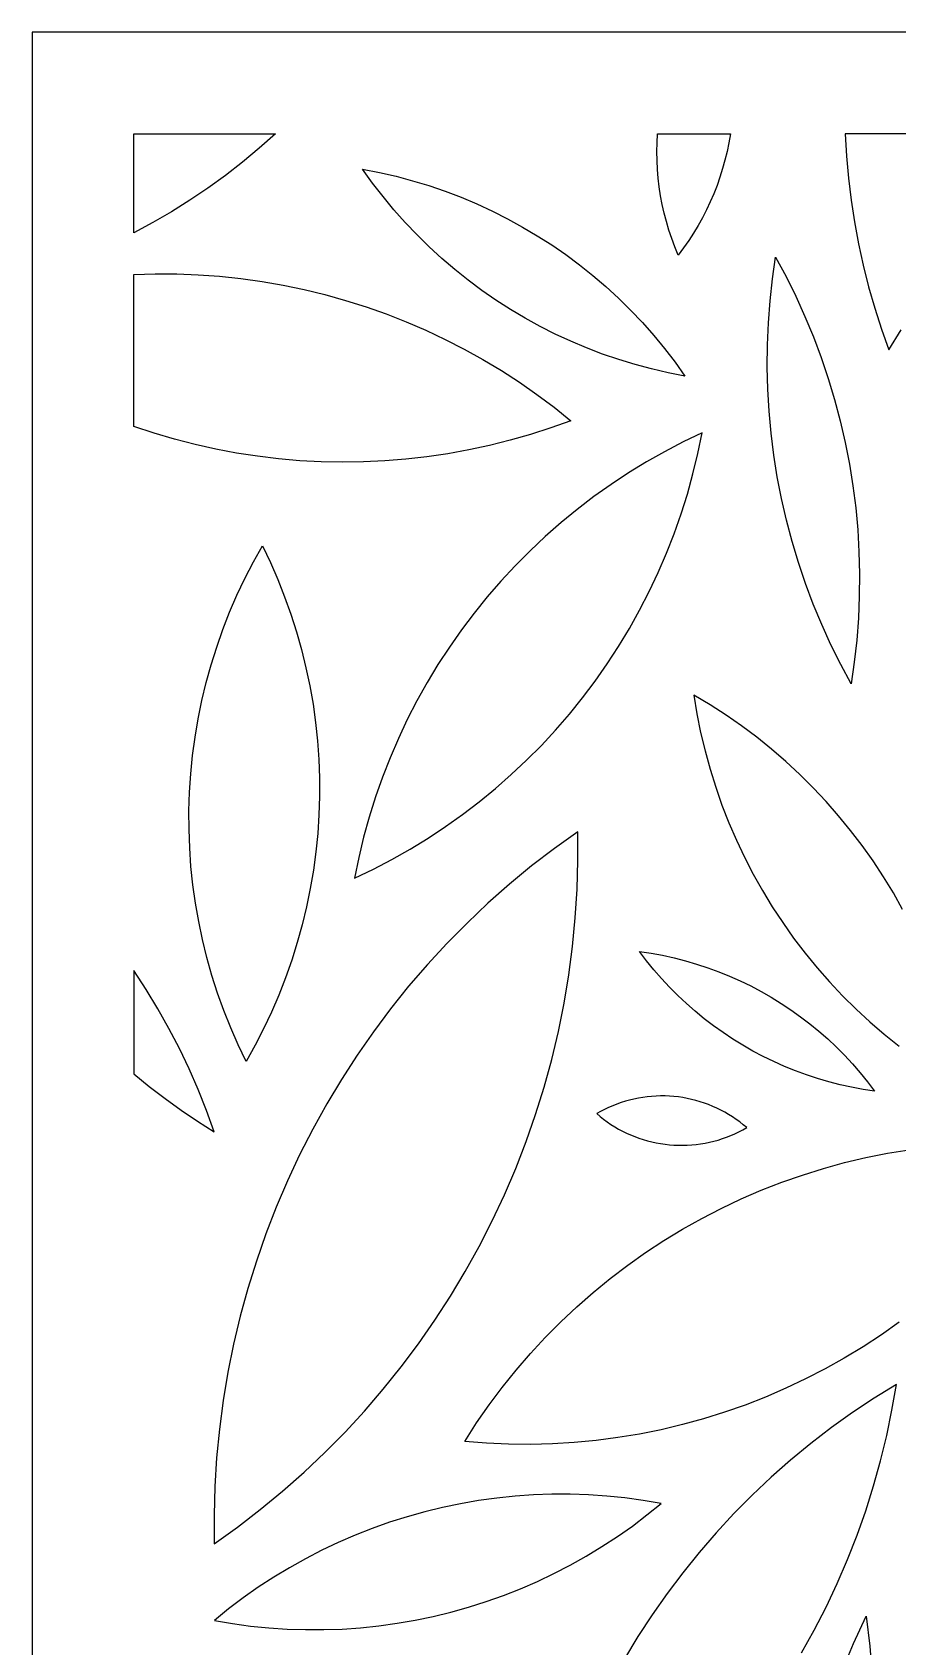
# Model space of a CAD drawing. Header units: millimetres. Extents: x 237 to 916, y 101 to 1525.
# Drawn here: x 237.5 to 407.8, y 1207.8 to 1525.4 of the extents above; entities that cross this region are included whole.
import ezdxf

# ---------------------------------------------------------------- set-up
doc = ezdxf.new("R2010")
doc.units = ezdxf.units.MM
doc.layers.add('Layer 01', color=12, linetype='Continuous', true_color=0xde0000)

msp = doc.modelspace()

# ---------------------------------------------------------------- linework, layer by layer
at = {"layer": 'Layer 01'}
for p, q in [((237.46, 1525.43), (237.46, 101.34)), ((915.65, 1525.43), (237.46, 1525.43)), ((257.46, 1485.96), (257.46, 1505.43)), ((257.46, 1505.43), (285.29, 1505.43)), ((282.11, 1502.61), (278.83, 1499.89)), ((285.29, 1505.43), (282.11, 1502.61)), ((360.38, 1501.95), (360.41, 1503.69)), ((360.41, 1503.69), (360.5, 1505.43)), ((360.5, 1505.43), (374.83, 1505.43)), ((374.53, 1503.71), (374.18, 1502)), ((374.83, 1505.43), (374.53, 1503.71)), ((397.45, 1505.43), (397.69, 1501.08)), ((423.82, 1505.43), (397.45, 1505.43)), ((278.83, 1499.89), (275.46, 1497.28)), ((360.41, 1500.21), (360.38, 1501.95)), ((360.5, 1498.46), (360.41, 1500.21)), ((373.77, 1500.3), (373.31, 1498.61)), ((374.18, 1502), (373.77, 1500.3)), ((397.69, 1501.08), (398.07, 1496.75)), ((275.46, 1497.28), (272.01, 1494.78)), ((304.43, 1495.76), (302.47, 1498.49)), ((302.47, 1498.49), (305.77, 1497.85)), ((305.77, 1497.85), (309.05, 1497.1)), ((309.05, 1497.1), (312.3, 1496.23)), ((312.3, 1496.23), (315.52, 1495.26)), ((360.64, 1496.73), (360.5, 1498.46)), ((360.85, 1495), (360.64, 1496.73)), ((372.78, 1496.94), (372.2, 1495.29)), ((373.31, 1498.61), (372.78, 1496.94)), ((398.07, 1496.75), (398.59, 1492.42)), ((272.01, 1494.78), (268.49, 1492.4)), ((306.48, 1493.1), (304.43, 1495.76)), ((308.62, 1490.5), (306.48, 1493.1)), ((315.52, 1495.26), (318.7, 1494.17)), ((318.7, 1494.17), (321.84, 1492.97)), ((321.84, 1492.97), (324.94, 1491.67)), ((361.11, 1493.28), (360.85, 1495)), ((361.44, 1491.56), (361.11, 1493.28)), ((371.57, 1493.67), (370.88, 1492.06)), ((372.2, 1495.29), (371.57, 1493.67)), ((264.88, 1490.13), (261.2, 1487.98)), ((268.49, 1492.4), (264.88, 1490.13)), ((310.85, 1487.98), (308.62, 1490.5)), ((324.94, 1491.67), (328, 1490.26)), ((328, 1490.26), (331, 1488.74)), ((361.82, 1489.86), (361.44, 1491.56)), ((362.26, 1488.18), (361.82, 1489.86)), ((370.13, 1490.48), (369.33, 1488.93)), ((370.88, 1492.06), (370.13, 1490.48)), ((398.59, 1492.42), (399.25, 1488.12)), ((261.2, 1487.98), (257.46, 1485.96)), ((313.17, 1485.55), (310.85, 1487.98)), ((331, 1488.74), (333.95, 1487.12)), ((333.95, 1487.12), (336.84, 1485.41)), ((362.75, 1486.51), (362.26, 1488.18)), ((363.3, 1484.85), (362.75, 1486.51)), ((368.48, 1487.4), (367.58, 1485.9)), ((369.33, 1488.93), (368.48, 1487.4)), ((399.25, 1488.12), (400.04, 1483.84)), ((315.57, 1483.19), (313.17, 1485.55)), ((336.84, 1485.41), (339.67, 1483.59)), ((339.67, 1483.59), (342.44, 1481.68)), ((363.91, 1483.22), (363.3, 1484.85)), ((366.63, 1484.44), (365.62, 1483)), ((367.58, 1485.9), (366.63, 1484.44)), ((400.04, 1483.84), (400.97, 1479.59)), ((318.05, 1480.91), (315.57, 1483.19)), ((320.6, 1478.73), (318.05, 1480.91)), ((342.44, 1481.68), (345.14, 1479.67)), ((364.57, 1481.61), (363.91, 1483.22)), ((365.62, 1483), (364.57, 1481.61)), ((383.11, 1476.91), (383.73, 1481.21)), ((383.73, 1481.21), (385.78, 1477.38)), ((257.46, 1477.77), (261.67, 1477.89)), ((257.46, 1447.86), (257.46, 1477.77)), ((261.67, 1477.89), (265.89, 1477.88)), ((265.89, 1477.88), (270.1, 1477.72)), ((270.1, 1477.72), (274.3, 1477.42)), ((274.3, 1477.42), (278.5, 1476.98)), ((278.5, 1476.98), (282.67, 1476.4)), ((323.23, 1476.63), (320.6, 1478.73)), ((345.14, 1479.67), (347.77, 1477.57)), ((347.77, 1477.57), (350.32, 1475.39)), ((385.78, 1477.38), (387.71, 1473.49)), ((400.97, 1479.59), (402.04, 1475.36)), ((282.67, 1476.4), (286.83, 1475.68)), ((286.83, 1475.68), (290.95, 1474.82)), ((290.95, 1474.82), (295.05, 1473.82)), ((295.05, 1473.82), (299.11, 1472.68)), ((325.93, 1474.62), (323.23, 1476.63)), ((328.7, 1472.71), (325.93, 1474.62)), ((350.32, 1475.39), (352.8, 1473.11)), ((382.63, 1472.59), (383.11, 1476.91)), ((402.04, 1475.36), (403.24, 1471.18)), ((299.11, 1472.68), (303.13, 1471.41)), ((303.13, 1471.41), (307.11, 1470.01)), ((331.53, 1470.89), (328.7, 1472.71)), ((334.42, 1469.17), (331.53, 1470.89)), ((352.8, 1473.11), (355.2, 1470.75)), ((355.2, 1470.75), (357.52, 1468.31)), ((382.3, 1468.25), (382.63, 1472.59)), ((387.71, 1473.49), (389.51, 1469.53)), ((403.24, 1471.18), (404.57, 1467.03)), ((307.11, 1470.01), (311.03, 1468.47)), ((311.03, 1468.47), (314.9, 1466.81)), ((337.37, 1467.56), (334.42, 1469.17)), ((340.37, 1466.04), (337.37, 1467.56)), ((357.52, 1468.31), (359.75, 1465.8)), ((382.12, 1463.91), (382.3, 1468.25)), ((389.51, 1469.53), (391.17, 1465.52)), ((314.9, 1466.81), (318.72, 1465.01)), ((318.72, 1465.01), (322.47, 1463.09)), ((343.43, 1464.63), (340.37, 1466.04)), ((346.53, 1463.33), (343.43, 1464.63)), ((359.75, 1465.8), (361.89, 1463.2)), ((391.17, 1465.52), (392.7, 1461.45)), ((404.57, 1467.03), (406.03, 1462.93)), ((406.03, 1462.93), (408.45, 1466.88)), ((322.47, 1463.09), (326.15, 1461.04)), ((349.67, 1462.13), (346.53, 1463.33)), ((352.85, 1461.04), (349.67, 1462.13)), ((361.89, 1463.2), (363.94, 1460.54)), ((382.08, 1459.57), (382.12, 1463.91)), ((392.7, 1461.45), (394.09, 1457.33)), ((326.15, 1461.04), (329.77, 1458.87)), ((329.77, 1458.87), (333.31, 1456.58)), ((356.07, 1460.07), (352.85, 1461.04)), ((359.32, 1459.2), (356.07, 1460.07)), ((362.6, 1458.45), (359.32, 1459.2)), ((365.9, 1457.8), (362.6, 1458.45)), ((363.94, 1460.54), (365.9, 1457.8)), ((382.18, 1455.22), (382.08, 1459.57)), ((333.31, 1456.58), (336.77, 1454.17)), ((382.44, 1450.89), (382.18, 1455.22)), ((394.09, 1457.33), (395.35, 1453.17)), ((336.77, 1454.17), (340.15, 1451.65)), ((340.15, 1451.65), (343.44, 1449.01)), ((395.35, 1453.17), (396.46, 1448.97)), ((343.44, 1449.01), (339.51, 1447.6)), ((382.83, 1446.56), (382.44, 1450.89)), ((396.46, 1448.97), (397.43, 1444.73)), ((261.42, 1446.55), (257.46, 1447.86)), ((265.43, 1445.37), (261.42, 1446.55)), ((269.48, 1444.33), (265.43, 1445.37)), ((335.53, 1446.31), (331.51, 1445.16)), ((339.51, 1447.6), (335.53, 1446.31)), ((369.27, 1446.61), (365.55, 1444.83)), ((368.44, 1442.57), (369.27, 1446.61)), ((383.38, 1442.25), (382.83, 1446.56)), ((273.56, 1443.42), (269.48, 1444.33)), ((277.67, 1442.65), (273.56, 1443.42)), ((281.8, 1442.01), (277.67, 1442.65)), ((319.26, 1442.51), (315.13, 1441.9)), ((323.38, 1443.26), (319.26, 1442.51)), ((327.46, 1444.14), (323.38, 1443.26)), ((331.51, 1445.16), (327.46, 1444.14)), ((361.89, 1442.92), (358.3, 1440.89)), ((365.55, 1444.83), (361.89, 1442.92)), ((367.47, 1438.56), (368.44, 1442.57)), ((384.06, 1437.96), (383.38, 1442.25)), ((397.43, 1444.73), (398.26, 1440.47)), ((285.94, 1441.51), (281.8, 1442.01)), ((290.11, 1441.15), (285.94, 1441.51)), ((294.28, 1440.93), (290.11, 1441.15)), ((298.46, 1440.85), (294.28, 1440.93)), ((302.64, 1440.9), (298.46, 1440.85)), ((306.81, 1441.1), (302.64, 1440.9)), ((310.98, 1441.43), (306.81, 1441.1)), ((315.13, 1441.9), (310.98, 1441.43)), ((358.3, 1440.89), (354.79, 1438.74)), ((398.26, 1440.47), (398.95, 1436.18)), ((351.34, 1436.46), (347.98, 1434.08)), ((354.79, 1438.74), (351.34, 1436.46)), ((366.37, 1434.59), (367.47, 1438.56)), ((384.89, 1433.69), (384.06, 1437.96)), ((398.95, 1436.18), (399.49, 1431.87)), ((347.98, 1434.08), (344.7, 1431.57)), ((365.13, 1430.66), (366.37, 1434.59)), ((385.86, 1429.45), (384.89, 1433.69)), ((344.7, 1431.57), (341.51, 1428.96)), ((363.76, 1426.77), (365.13, 1430.66)), ((386.97, 1425.25), (385.86, 1429.45)), ((399.49, 1431.87), (399.88, 1427.54)), ((338.41, 1426.24), (335.4, 1423.42)), ((341.51, 1428.96), (338.41, 1426.24)), ((362.26, 1422.93), (363.76, 1426.77)), ((399.88, 1427.54), (400.14, 1423.2)), ((280.96, 1421.22), (282.74, 1424.4)), ((282.74, 1424.4), (284.31, 1421.11)), ((335.4, 1423.42), (332.5, 1420.49)), ((388.23, 1421.09), (386.97, 1425.25)), ((400.14, 1423.2), (400.24, 1418.86)), ((279.29, 1417.98), (280.96, 1421.22)), ((284.31, 1421.11), (285.77, 1417.77)), ((332.5, 1420.49), (329.69, 1417.47)), ((360.63, 1419.14), (362.26, 1422.93)), ((389.62, 1416.98), (388.23, 1421.09)), ((277.74, 1414.68), (279.29, 1417.98)), ((285.77, 1417.77), (287.11, 1414.38)), ((329.69, 1417.47), (326.99, 1414.35)), ((358.87, 1415.41), (360.63, 1419.14)), ((391.15, 1412.91), (389.62, 1416.98)), ((400.24, 1418.86), (400.2, 1414.51)), ((276.29, 1411.33), (277.74, 1414.68)), ((287.11, 1414.38), (288.34, 1410.95)), ((326.99, 1414.35), (324.4, 1411.15)), ((356.98, 1411.74), (358.87, 1415.41)), ((400.2, 1414.51), (400.02, 1410.17)), ((274.97, 1407.93), (276.29, 1411.33)), ((288.34, 1410.95), (289.45, 1407.48)), ((324.4, 1411.15), (321.91, 1407.85)), ((354.97, 1408.14), (356.98, 1411.74)), ((392.81, 1408.89), (391.15, 1412.91)), ((273.75, 1404.49), (274.97, 1407.93)), ((289.45, 1407.48), (290.45, 1403.97)), ((321.91, 1407.85), (319.54, 1404.48)), ((352.83, 1404.61), (354.97, 1408.14)), ((394.61, 1404.94), (392.81, 1408.89)), ((400.02, 1410.17), (399.69, 1405.84)), ((272.66, 1401.01), (273.75, 1404.49)), ((290.45, 1403.97), (291.32, 1400.42)), ((319.54, 1404.48), (317.29, 1401.02)), ((350.58, 1401.16), (352.83, 1404.61)), ((396.54, 1401.04), (394.61, 1404.94)), ((399.69, 1405.84), (399.21, 1401.52)), ((271.69, 1397.5), (272.66, 1401.01)), ((317.29, 1401.02), (315.16, 1397.49)), ((348.21, 1397.78), (350.58, 1401.16)), ((398.59, 1397.22), (396.54, 1401.04)), ((399.21, 1401.52), (398.59, 1397.22)), ((291.32, 1400.42), (292.07, 1396.86)), ((345.73, 1394.49), (348.21, 1397.78)), ((270.83, 1393.95), (271.69, 1397.5)), ((292.07, 1396.86), (292.7, 1393.26)), ((315.16, 1397.49), (313.15, 1393.89)), ((343.14, 1391.28), (345.73, 1394.49)), ((370.84, 1393.08), (367.64, 1394.99)), ((367.64, 1394.99), (368.25, 1391.31)), ((270.1, 1390.38), (270.83, 1393.95)), ((292.7, 1393.26), (293.2, 1389.65)), ((313.15, 1393.89), (311.26, 1390.22)), ((340.44, 1388.16), (343.14, 1391.28)), ((368.25, 1391.31), (368.98, 1387.66)), ((373.97, 1391.07), (370.84, 1393.08)), ((269.49, 1386.78), (270.1, 1390.38)), ((293.2, 1389.65), (293.58, 1386.02)), ((311.26, 1390.22), (309.5, 1386.49)), ((337.63, 1385.14), (340.44, 1388.16)), ((377.03, 1388.95), (373.97, 1391.07)), ((380.02, 1386.72), (377.03, 1388.95)), ((269.01, 1383.17), (269.49, 1386.78)), ((293.58, 1386.02), (293.84, 1382.39)), ((309.5, 1386.49), (307.87, 1382.71)), ((334.72, 1382.21), (337.63, 1385.14)), ((368.98, 1387.66), (369.84, 1384.04)), ((382.92, 1384.39), (380.02, 1386.72)), ((268.64, 1379.54), (269.01, 1383.17)), ((293.84, 1382.39), (293.97, 1378.74)), ((307.87, 1382.71), (306.36, 1378.87)), ((331.72, 1379.39), (334.72, 1382.21)), ((369.84, 1384.04), (370.83, 1380.45)), ((385.75, 1381.96), (382.92, 1384.39)), ((388.48, 1379.43), (385.75, 1381.96)), ((268.4, 1375.9), (268.64, 1379.54)), ((293.97, 1378.74), (293.98, 1375.1)), ((306.36, 1378.87), (304.99, 1374.98)), ((328.62, 1376.67), (331.72, 1379.39)), ((370.83, 1380.45), (371.94, 1376.89)), ((391.13, 1376.81), (388.48, 1379.43)), ((268.29, 1372.26), (268.4, 1375.9)), ((325.42, 1374.06), (328.62, 1376.67)), ((371.94, 1376.89), (373.18, 1373.38)), ((393.69, 1374.1), (391.13, 1376.81)), ((268.3, 1368.61), (268.29, 1372.26)), ((293.98, 1375.1), (293.87, 1371.45)), ((304.99, 1374.98), (303.76, 1371.04)), ((322.14, 1371.56), (325.42, 1374.06)), ((373.18, 1373.38), (374.54, 1369.91)), ((396.14, 1371.3), (393.69, 1374.1)), ((293.87, 1371.45), (293.63, 1367.81)), ((303.76, 1371.04), (302.65, 1367.07)), ((315.34, 1366.9), (318.78, 1369.17)), ((318.78, 1369.17), (322.14, 1371.56)), ((374.54, 1369.91), (376.01, 1366.49)), ((398.5, 1368.42), (396.14, 1371.3)), ((268.43, 1364.97), (268.3, 1368.61)), ((293.63, 1367.81), (293.27, 1364.18)), ((302.65, 1367.07), (301.69, 1363.06)), ((311.82, 1364.74), (315.34, 1366.9)), ((344.8, 1368.14), (340.2, 1364.85)), ((344.83, 1362.49), (344.8, 1368.14)), ((376.01, 1366.49), (377.61, 1363.12)), ((400.76, 1365.45), (398.5, 1368.42)), ((268.69, 1361.33), (268.43, 1364.97)), ((293.27, 1364.18), (292.78, 1360.57)), ((301.69, 1363.06), (300.86, 1359.02)), ((304.58, 1360.8), (308.23, 1362.71)), ((308.23, 1362.71), (311.82, 1364.74)), ((340.2, 1364.85), (335.72, 1361.41)), ((377.61, 1363.12), (379.32, 1359.81)), ((402.92, 1362.42), (400.76, 1365.45)), ((269.07, 1357.7), (268.69, 1361.33)), ((292.78, 1360.57), (292.17, 1356.97)), ((300.86, 1359.02), (304.58, 1360.8)), ((335.72, 1361.41), (331.36, 1357.81)), ((344.67, 1356.84), (344.83, 1362.49)), ((379.32, 1359.81), (381.15, 1356.57)), ((404.96, 1359.3), (402.92, 1362.42)), ((269.58, 1354.09), (269.07, 1357.7)), ((292.17, 1356.97), (291.44, 1353.4)), ((331.36, 1357.81), (327.12, 1354.07)), ((344.32, 1351.2), (344.67, 1356.84)), ((381.15, 1356.57), (383.08, 1353.38)), ((406.9, 1356.12), (404.96, 1359.3)), ((270.21, 1350.5), (269.58, 1354.09)), ((291.44, 1353.4), (290.59, 1349.85)), ((327.12, 1354.07), (323.02, 1350.19)), ((383.08, 1353.38), (385.13, 1350.27)), ((408.73, 1352.87), (406.9, 1356.12)), ((270.96, 1346.93), (270.21, 1350.5)), ((323.02, 1350.19), (319.05, 1346.17)), ((343.77, 1345.57), (344.32, 1351.2)), ((385.13, 1350.27), (387.28, 1347.23)), ((271.83, 1343.39), (270.96, 1346.93)), ((290.59, 1349.85), (289.61, 1346.34)), ((387.28, 1347.23), (389.54, 1344.27)), ((289.61, 1346.34), (288.52, 1342.86)), ((319.05, 1346.17), (315.21, 1342.02)), ((343.03, 1339.97), (343.77, 1345.57)), ((356.94, 1344.6), (359.22, 1344.25)), ((358.34, 1342.76), (356.94, 1344.6)), ((359.22, 1344.25), (361.49, 1343.83)), ((361.49, 1343.83), (363.74, 1343.34)), ((389.54, 1344.27), (391.9, 1341.39)), ((259.88, 1337.11), (257.46, 1340.83)), ((257.46, 1340.83), (257.46, 1320.49)), ((272.82, 1339.88), (271.83, 1343.39)), ((288.52, 1342.86), (287.31, 1339.42)), ((315.21, 1342.02), (311.52, 1337.73)), ((359.79, 1340.98), (358.34, 1342.76)), ((361.3, 1339.24), (359.79, 1340.98)), ((363.74, 1343.34), (365.97, 1342.76)), ((365.97, 1342.76), (368.18, 1342.12)), ((368.18, 1342.12), (370.37, 1341.4)), ((370.37, 1341.4), (372.53, 1340.61)), ((372.53, 1340.61), (374.67, 1339.74)), ((391.9, 1341.39), (394.36, 1338.59)), ((273.93, 1336.4), (272.82, 1339.88)), ((287.31, 1339.42), (285.98, 1336.02)), ((311.52, 1337.73), (307.98, 1333.33)), ((342.1, 1334.39), (343.03, 1339.97)), ((362.87, 1337.55), (361.3, 1339.24)), ((364.5, 1335.92), (362.87, 1337.55)), ((374.67, 1339.74), (376.77, 1338.8)), ((376.77, 1338.8), (378.84, 1337.8)), ((378.84, 1337.8), (380.88, 1336.72)), ((394.36, 1338.59), (396.91, 1335.88)), ((262.18, 1333.31), (259.88, 1337.11)), ((275.16, 1332.97), (273.93, 1336.4)), ((285.98, 1336.02), (284.54, 1332.67)), ((340.98, 1328.85), (342.1, 1334.39)), ((366.18, 1334.34), (364.5, 1335.92)), ((367.91, 1332.82), (366.18, 1334.34)), ((380.88, 1336.72), (382.88, 1335.58)), ((382.88, 1335.58), (384.84, 1334.37)), ((384.84, 1334.37), (386.76, 1333.1)), ((396.91, 1335.88), (399.56, 1333.26)), ((264.36, 1329.43), (262.18, 1333.31)), ((276.5, 1329.58), (275.16, 1332.97)), ((284.54, 1332.67), (282.98, 1329.38)), ((307.98, 1333.33), (304.6, 1328.8)), ((369.69, 1331.36), (367.91, 1332.82)), ((371.52, 1329.96), (369.69, 1331.36)), ((386.76, 1333.1), (388.64, 1331.76)), ((388.64, 1331.76), (390.47, 1330.36)), ((399.56, 1333.26), (402.3, 1330.73)), ((266.4, 1325.48), (264.36, 1329.43)), ((277.96, 1326.24), (276.5, 1329.58)), ((282.98, 1329.38), (281.31, 1326.13)), ((304.6, 1328.8), (301.36, 1324.17)), ((339.68, 1323.36), (340.98, 1328.85)), ((373.4, 1328.62), (371.52, 1329.96)), ((375.32, 1327.35), (373.4, 1328.62)), ((390.47, 1330.36), (392.25, 1328.9)), ((392.25, 1328.9), (393.98, 1327.38)), ((402.3, 1330.73), (405.12, 1328.3)), ((405.12, 1328.3), (408.03, 1325.97)), ((268.32, 1321.47), (266.4, 1325.48)), ((279.54, 1322.95), (277.96, 1326.24)), ((281.31, 1326.13), (279.54, 1322.95)), ((377.28, 1326.14), (375.32, 1327.35)), ((379.28, 1325), (377.28, 1326.14)), ((381.31, 1323.92), (379.28, 1325)), ((393.98, 1327.38), (395.66, 1325.8)), ((395.66, 1325.8), (397.29, 1324.17)), ((270.1, 1317.4), (268.32, 1321.47)), ((301.36, 1324.17), (298.29, 1319.42)), ((338.18, 1317.91), (339.68, 1323.36)), ((383.39, 1322.91), (381.31, 1323.92)), ((385.49, 1321.98), (383.39, 1322.91)), ((387.63, 1321.11), (385.49, 1321.98)), ((397.29, 1324.17), (398.86, 1322.48)), ((398.86, 1322.48), (400.37, 1320.74)), ((257.46, 1320.49), (260.48, 1318.03)), ((298.29, 1319.42), (295.39, 1314.58)), ((389.79, 1320.32), (387.63, 1321.11)), ((391.98, 1319.6), (389.79, 1320.32)), ((394.19, 1318.95), (391.98, 1319.6)), ((396.42, 1318.38), (394.19, 1318.95)), ((398.67, 1317.89), (396.42, 1318.38)), ((400.37, 1320.74), (401.82, 1318.96)), ((401.82, 1318.96), (403.21, 1317.12)), ((260.48, 1318.03), (263.58, 1315.65)), ((263.58, 1315.65), (266.74, 1313.37)), ((271.75, 1313.27), (270.1, 1317.4)), ((336.5, 1312.51), (338.18, 1317.91)), ((354.16, 1315.12), (353.32, 1314.86)), ((355, 1315.36), (354.16, 1315.12)), ((355.86, 1315.56), (355, 1315.36)), ((356.72, 1315.74), (355.86, 1315.56)), ((357.59, 1315.88), (356.72, 1315.74)), ((358.46, 1316), (357.59, 1315.88)), ((359.34, 1316.08), (358.46, 1316)), ((360.21, 1316.14), (359.34, 1316.08)), ((361.09, 1316.16), (360.21, 1316.14)), ((361.97, 1316.16), (361.09, 1316.16)), ((362.85, 1316.12), (361.97, 1316.16)), ((363.73, 1316.06), (362.85, 1316.12)), ((364.6, 1315.96), (363.73, 1316.06)), ((365.47, 1315.83), (364.6, 1315.96)), ((366.34, 1315.67), (365.47, 1315.83)), ((367.19, 1315.49), (366.34, 1315.67)), ((368.05, 1315.27), (367.19, 1315.49)), ((368.89, 1315.03), (368.05, 1315.27)), ((369.73, 1314.75), (368.89, 1315.03)), ((400.94, 1317.46), (398.67, 1317.89)), ((403.21, 1317.12), (400.94, 1317.46)), ((266.74, 1313.37), (269.97, 1311.18)), ((273.26, 1309.09), (271.75, 1313.27)), ((295.39, 1314.58), (292.64, 1309.64)), ((334.64, 1307.17), (336.5, 1312.51)), ((349.29, 1313.12), (348.52, 1312.68)), ((348.52, 1312.68), (349.2, 1312.12)), ((349.2, 1312.12), (349.89, 1311.58)), ((350.07, 1313.52), (349.29, 1313.12)), ((350.86, 1313.9), (350.07, 1313.52)), ((351.67, 1314.25), (350.86, 1313.9)), ((352.49, 1314.57), (351.67, 1314.25)), ((353.32, 1314.86), (352.49, 1314.57)), ((370.55, 1314.45), (369.73, 1314.75)), ((371.37, 1314.12), (370.55, 1314.45)), ((372.17, 1313.76), (371.37, 1314.12)), ((372.96, 1313.37), (372.17, 1313.76)), ((373.73, 1312.95), (372.96, 1313.37)), ((374.49, 1312.51), (373.73, 1312.95)), ((375.24, 1312.05), (374.49, 1312.51)), ((375.97, 1311.56), (375.24, 1312.05)), ((269.97, 1311.18), (273.26, 1309.09)), ((292.64, 1309.64), (290.07, 1304.6)), ((349.89, 1311.58), (350.6, 1311.06)), ((350.6, 1311.06), (351.33, 1310.57)), ((351.33, 1310.57), (352.07, 1310.1)), ((352.07, 1310.1), (352.83, 1309.66)), ((352.83, 1309.66), (353.61, 1309.25)), ((353.61, 1309.25), (354.4, 1308.86)), ((354.4, 1308.86), (355.2, 1308.5)), ((374.9, 1308.37), (375.7, 1308.72)), ((375.7, 1308.72), (376.5, 1309.1)), ((376.68, 1311.04), (375.97, 1311.56)), ((376.5, 1309.1), (377.28, 1309.5)), ((377.37, 1310.5), (376.68, 1311.04)), ((377.28, 1309.5), (378.05, 1309.93)), ((378.05, 1309.93), (377.37, 1310.5)), ((332.6, 1301.9), (334.64, 1307.17)), ((355.2, 1308.5), (356.02, 1308.17)), ((356.02, 1308.17), (356.84, 1307.87)), ((356.84, 1307.87), (357.68, 1307.59)), ((357.68, 1307.59), (358.52, 1307.34)), ((358.52, 1307.34), (359.37, 1307.13)), ((359.37, 1307.13), (360.23, 1306.94)), ((360.23, 1306.94), (361.1, 1306.78)), ((361.1, 1306.78), (361.97, 1306.66)), ((361.97, 1306.66), (362.84, 1306.56)), ((362.84, 1306.56), (363.72, 1306.49)), ((363.72, 1306.49), (364.6, 1306.46)), ((364.6, 1306.46), (365.48, 1306.45)), ((365.48, 1306.45), (366.35, 1306.48)), ((366.35, 1306.48), (367.23, 1306.53)), ((367.23, 1306.53), (368.11, 1306.62)), ((368.11, 1306.62), (368.98, 1306.73)), ((368.98, 1306.73), (369.85, 1306.88)), ((369.85, 1306.88), (370.71, 1307.05)), ((370.71, 1307.05), (371.56, 1307.26)), ((371.56, 1307.26), (372.41, 1307.49)), ((372.41, 1307.49), (373.25, 1307.76)), ((373.25, 1307.76), (374.08, 1308.05)), ((374.08, 1308.05), (374.9, 1308.37)), ((405.73, 1304.89), (409.99, 1305.59)), ((290.07, 1304.6), (287.68, 1299.48)), ((393.13, 1301.89), (397.3, 1303.04)), ((397.3, 1303.04), (401.5, 1304.04)), ((401.5, 1304.04), (405.73, 1304.89)), ((287.68, 1299.48), (285.45, 1294.29)), ((330.38, 1296.71), (332.6, 1301.9)), ((380.91, 1297.61), (384.94, 1299.18)), ((384.94, 1299.18), (389.01, 1300.61)), ((389.01, 1300.61), (393.13, 1301.89)), ((327.98, 1291.59), (330.38, 1296.71)), ((376.95, 1295.9), (380.91, 1297.61)), ((285.45, 1294.29), (283.41, 1289.02)), ((369.21, 1292.07), (373.05, 1294.05)), ((373.05, 1294.05), (376.95, 1295.9)), ((325.41, 1286.56), (327.98, 1291.59)), ((361.75, 1287.72), (365.44, 1289.96)), ((365.44, 1289.96), (369.21, 1292.07)), ((283.41, 1289.02), (281.55, 1283.68)), ((322.67, 1281.61), (325.41, 1286.56)), ((358.14, 1285.35), (361.75, 1287.72)), ((281.55, 1283.68), (279.87, 1278.28)), ((354.62, 1282.85), (358.14, 1285.35)), ((319.76, 1276.77), (322.67, 1281.61)), ((347.84, 1277.51), (351.18, 1280.24)), ((351.18, 1280.24), (354.62, 1282.85)), ((279.87, 1278.28), (278.38, 1272.83)), ((344.59, 1274.66), (347.84, 1277.51)), ((316.69, 1272.02), (319.76, 1276.77)), ((341.45, 1271.7), (344.59, 1274.66)), ((278.38, 1272.83), (277.07, 1267.34)), ((313.46, 1267.39), (316.69, 1272.02)), ((338.41, 1268.64), (341.45, 1271.7)), ((408.07, 1271.69), (404.54, 1269.19)), ((277.07, 1267.34), (275.95, 1261.8)), ((310.07, 1262.86), (313.46, 1267.39)), ((335.47, 1265.47), (338.41, 1268.64)), ((404.54, 1269.19), (400.93, 1266.82)), ((332.65, 1262.2), (335.47, 1265.47)), ((397.24, 1264.58), (393.48, 1262.47)), ((400.93, 1266.82), (397.24, 1264.58)), ((275.95, 1261.8), (275.02, 1256.22)), ((306.53, 1258.46), (310.07, 1262.86)), ((329.95, 1258.83), (332.65, 1262.2)), ((393.48, 1262.47), (389.64, 1260.49)), ((302.84, 1254.17), (306.53, 1258.46)), ((327.36, 1255.38), (329.95, 1258.83)), ((385.74, 1258.64), (381.77, 1256.93)), ((389.64, 1260.49), (385.74, 1258.64)), ((407.49, 1259.41), (403.13, 1256.72)), ((406.63, 1254.36), (407.49, 1259.41)), ((275.02, 1256.22), (274.28, 1250.62)), ((324.9, 1251.83), (327.36, 1255.38)), ((377.75, 1255.36), (373.68, 1253.93)), ((381.77, 1256.93), (377.75, 1255.36)), ((403.13, 1256.72), (398.87, 1253.89)), ((299.01, 1250.02), (302.84, 1254.17)), ((322.55, 1248.2), (324.9, 1251.83)), ((365.39, 1251.5), (361.19, 1250.5)), ((369.55, 1252.64), (365.39, 1251.5)), ((373.68, 1253.93), (369.55, 1252.64)), ((398.87, 1253.89), (394.7, 1250.91)), ((405.59, 1249.35), (406.63, 1254.36)), ((274.28, 1250.62), (273.74, 1244.99)), ((295.04, 1246), (299.01, 1250.02)), ((348.42, 1248.39), (344.12, 1247.99)), ((352.7, 1248.95), (348.42, 1248.39)), ((356.96, 1249.65), (352.7, 1248.95)), ((361.19, 1250.5), (356.96, 1249.65)), ((394.7, 1250.91), (390.64, 1247.79)), ((404.38, 1244.37), (405.59, 1249.35)), ((290.93, 1242.12), (295.04, 1246)), ((326.86, 1247.86), (322.55, 1248.2)), ((331.17, 1247.67), (326.86, 1247.86)), ((335.49, 1247.62), (331.17, 1247.67)), ((339.81, 1247.73), (335.49, 1247.62)), ((344.12, 1247.99), (339.81, 1247.73)), ((390.64, 1247.79), (386.68, 1244.53)), ((273.74, 1244.99), (273.38, 1239.35)), ((286.69, 1238.38), (290.93, 1242.12)), ((386.68, 1244.53), (382.84, 1241.15)), ((403, 1239.43), (404.38, 1244.37)), ((273.38, 1239.35), (273.22, 1233.7)), ((382.84, 1241.15), (379.11, 1237.63)), ((401.46, 1234.55), (403, 1239.43)), ((282.33, 1234.78), (286.69, 1238.38)), ((321.72, 1235.94), (318.19, 1235.2)), ((325.28, 1236.56), (321.72, 1235.94)), ((328.86, 1237.05), (325.28, 1236.56)), ((332.46, 1237.42), (328.86, 1237.05)), ((336.06, 1237.67), (332.46, 1237.42)), ((339.67, 1237.8), (336.06, 1237.67)), ((343.28, 1237.8), (339.67, 1237.8)), ((346.89, 1237.69), (343.28, 1237.8)), ((350.5, 1237.45), (346.89, 1237.69)), ((354.09, 1237.08), (350.5, 1237.45)), ((357.67, 1236.6), (354.09, 1237.08)), ((361.23, 1235.99), (357.67, 1236.6)), ((358.42, 1233.72), (361.23, 1235.99)), ((379.11, 1237.63), (375.5, 1233.99)), ((273.22, 1233.7), (273.25, 1228.05)), ((277.85, 1231.34), (282.33, 1234.78)), ((311.2, 1233.37), (307.76, 1232.28)), ((314.68, 1234.35), (311.2, 1233.37)), ((318.19, 1235.2), (314.68, 1234.35)), ((355.54, 1231.54), (358.42, 1233.72)), ((375.5, 1233.99), (372.03, 1230.23)), ((399.75, 1229.72), (401.46, 1234.55)), ((273.25, 1228.05), (277.85, 1231.34)), ((300.99, 1229.75), (297.68, 1228.31)), ((304.35, 1231.07), (300.99, 1229.75)), ((307.76, 1232.28), (304.35, 1231.07)), ((349.56, 1227.49), (352.59, 1229.47)), ((352.59, 1229.47), (355.54, 1231.54)), ((372.03, 1230.23), (368.68, 1226.36)), ((397.88, 1224.95), (399.75, 1229.72)), ((294.41, 1226.77), (291.2, 1225.11)), ((297.68, 1228.31), (294.41, 1226.77)), ((346.47, 1225.62), (349.56, 1227.49)), ((368.68, 1226.36), (365.46, 1222.37)), ((288.05, 1223.34), (284.96, 1221.47)), ((291.2, 1225.11), (288.05, 1223.34)), ((340.11, 1222.19), (343.32, 1223.85)), ((343.32, 1223.85), (346.47, 1225.62)), ((395.85, 1220.25), (397.88, 1224.95)), ((284.96, 1221.47), (281.94, 1219.49)), ((333.53, 1219.21), (336.85, 1220.65)), ((336.85, 1220.65), (340.11, 1222.19)), ((365.46, 1222.37), (362.38, 1218.28)), ((393.66, 1215.61), (395.85, 1220.25)), ((278.98, 1217.42), (276.1, 1215.24)), ((281.94, 1219.49), (278.98, 1217.42)), ((323.32, 1215.59), (326.77, 1216.68)), ((326.77, 1216.68), (330.17, 1217.89)), ((330.17, 1217.89), (333.53, 1219.21)), ((362.38, 1218.28), (359.44, 1214.08)), ((276.1, 1215.24), (273.29, 1212.97)), ((312.8, 1213.02), (316.34, 1213.76)), ((316.34, 1213.76), (319.85, 1214.61)), ((319.85, 1214.61), (323.32, 1215.59)), ((359.44, 1214.08), (356.64, 1209.79)), ((391.32, 1211.06), (393.66, 1215.61)), ((399.09, 1208.42), (401.57, 1213.82)), ((401.57, 1213.82), (402.26, 1207.91)), ((273.29, 1212.97), (276.86, 1212.36)), ((276.86, 1212.36), (280.43, 1211.88)), ((280.43, 1211.88), (284.03, 1211.51)), ((284.03, 1211.51), (287.63, 1211.27)), ((287.63, 1211.27), (291.24, 1211.16)), ((291.24, 1211.16), (294.86, 1211.16)), ((294.86, 1211.16), (298.47, 1211.29)), ((298.47, 1211.29), (302.07, 1211.54)), ((302.07, 1211.54), (305.66, 1211.91)), ((305.66, 1211.91), (309.24, 1212.41)), ((309.24, 1212.41), (312.8, 1213.02)), ((388.82, 1206.59), (391.32, 1211.06)), ((356.64, 1209.79), (354, 1205.4)), ((396.79, 1202.94), (399.09, 1208.42)), ((402.26, 1207.91), (402.75, 1201.99))]:
    msp.add_line(p, q, dxfattribs=at)

doc.saveas('drawing.dxf')
